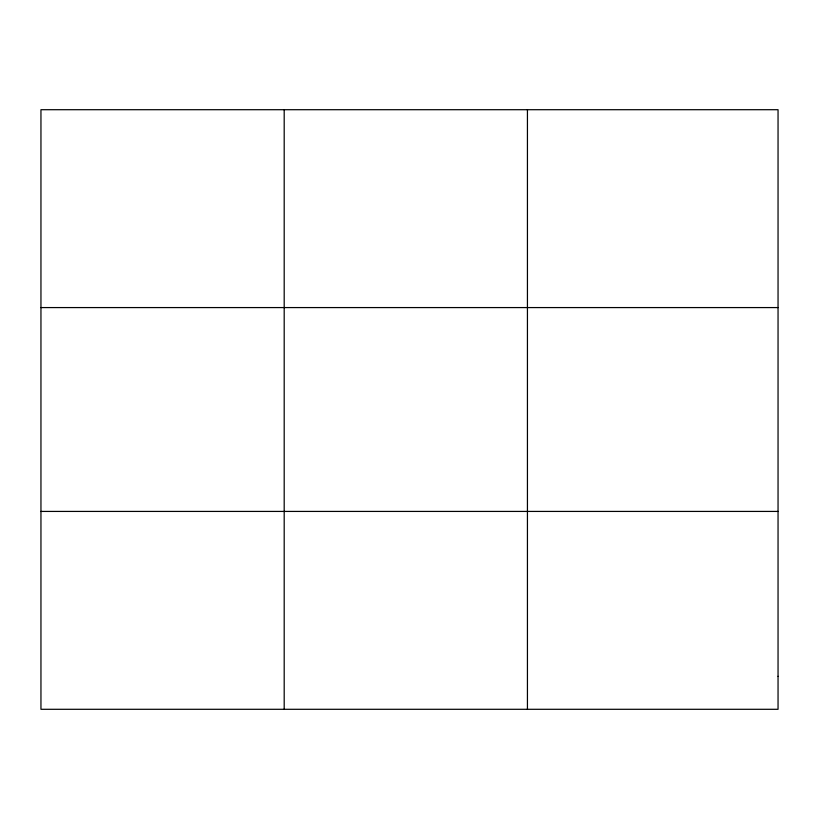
<?xml version="1.0" encoding="UTF-8"?>
<svg xmlns="http://www.w3.org/2000/svg" width="819" height="819" viewBox="0 0 819 819"><rect width="100%" height="100%" fill="white"/><g stroke="black" fill="none" stroke-linecap="round" stroke-linejoin="round"><path stroke-width="1.23" d="M284.193 709.295L284.193 109.705M527.436 709.295L527.436 109.705M40.95 307.575L778.05 307.575M40.95 511.425L778.05 511.425M778.05 676.31L778.05 709.295L40.95 709.295L40.95 109.705L778.05 109.705L778.05 676.31"/></g></svg>
